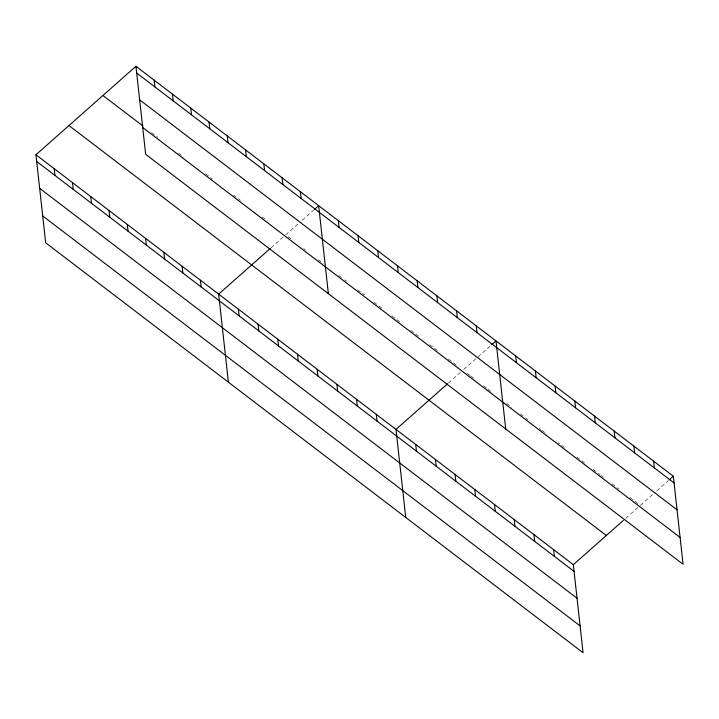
<?xml version="1.0" encoding="UTF-8"?>
<svg xmlns="http://www.w3.org/2000/svg" width="719" height="719" viewBox="0 0 719 719"><rect width="100%" height="100%" fill="white"/><g stroke="black" fill="none" stroke-linecap="round" stroke-linejoin="round"><path stroke-width="0.54" stroke-dasharray="3.6 2.7" d="M271.09 247.749L284.041 236.29M285.659 234.852L298.034 223.906M302.16 220.257L313.709 210.038M448.422 383.02L460.564 372.28M463.818 369.404L491.041 345.318M625.764 518.3L637.906 507.56M640.332 505.412L655.18 492.272M656.833 490.807L668.382 480.598M151.664 132.647L157.758 137.293M178.636 153.219L183.857 157.2M205.607 173.8L212.572 179.103M233.45 195.038L240.416 200.34M262.165 216.94L267.387 220.922M288.229 236.821L290.8 238.78M303.652 248.576L305.359 249.888M318.211 259.694L323.352 263.612M338.775 275.377L343.053 278.639M344.769 279.952L346.486 281.255M357.622 289.748L364.47 294.979M373.898 302.169L383.326 309.359M391.891 315.893L399.602 321.77M410.738 330.273L418.449 336.15M429.585 344.644L437.296 350.53M448.431 359.024L456.143 364.901M467.278 373.404L469.849 375.363M470.702 376.01L474.989 379.281M483.554 385.815L486.988 388.431M487.841 389.087L492.982 393.005M506.688 403.458L511.829 407.385M520.394 413.919L524.681 417.182M525.535 417.838L528.106 419.797M539.241 428.29L540.958 429.603M541.811 430.259L546.952 434.177M558.088 442.67L559.804 443.983M561.521 445.286L565.799 448.557M576.935 457.05L584.646 462.928M593.211 469.462L600.068 474.693M600.922 475.349L603.493 477.308M612.067 483.842L618.915 489.073M630.051 497.566L637.762 503.444"/><path stroke-width="1.08" d="M35.95 154.756L573.34 564.685L583.055 652.717L45.665 242.788L35.95 154.756L135.945 66.283L673.335 476.212L683.05 564.244L145.66 154.315L135.945 66.283M270.281 248.459L218.666 294.125L228.381 382.157M314.527 209.31L318.652 205.661L328.376 293.694M447.613 383.739L395.998 429.405L405.723 517.437M491.868 344.59L495.993 340.941L505.709 428.973M573.34 564.685L623.337 520.448M669.209 479.861L673.335 476.212M136.682 73.023L674.071 482.952M139.648 99.851L677.037 509.78M102.943 95.483L142.964 126.014M142.695 127.488L680.084 537.417M68.943 125.555L606.333 535.484M36.696 161.487L574.086 571.416M39.653 188.315L577.042 598.244M42.709 215.961L580.098 625.889M653.625 461.185L654.371 467.925M633.924 446.157L634.67 452.889M614.215 431.121L614.961 437.862M594.514 416.094L595.26 422.826M574.814 401.058L575.551 407.799M555.104 386.031L555.85 392.772M535.403 371.004L536.149 377.736M553.639 549.649L554.376 556.389M515.694 355.968L516.44 362.709M533.929 534.621L534.675 541.362M514.229 519.585L514.975 526.326M476.293 325.905L477.03 332.645M494.519 504.558L495.265 511.299M456.583 310.878L457.329 317.618M474.819 489.531L475.565 496.263M436.882 295.851L437.619 302.582M455.118 474.495L455.855 481.236M417.173 280.814L417.919 287.555M435.408 459.468L436.154 466.209M397.472 265.787L398.218 272.519M415.708 444.432L416.454 451.173M377.763 250.751L378.509 257.492M358.062 235.724L358.808 242.465M376.298 414.378L377.044 421.109M338.361 220.697L339.098 227.429M356.597 399.342L357.334 406.082M336.887 384.314L337.633 391.055M300.38 191.721L301.126 198.462M317.187 369.278L317.924 376.019M282.109 177.791L282.855 184.522M297.477 354.251L298.223 360.992M263.837 163.851L264.583 170.583M277.777 339.224L278.523 345.956M245.565 149.912L246.311 156.652M258.067 324.188L258.813 330.929M227.294 135.972L228.04 142.713M238.366 309.161L239.112 315.902M209.022 122.032L209.768 128.773M190.751 108.102L191.497 114.833M200.394 280.194L201.131 286.926M172.488 94.162L173.225 100.903M182.123 266.255L182.86 272.995M154.217 80.222L154.953 86.963M163.851 252.315L164.597 259.056M145.58 238.375L146.325 245.116M127.308 224.445L128.054 231.176M109.036 210.505L109.782 217.246M90.765 196.566L91.511 203.306M72.493 182.626L73.239 189.367M54.222 168.695L54.968 175.427"/></g></svg>
